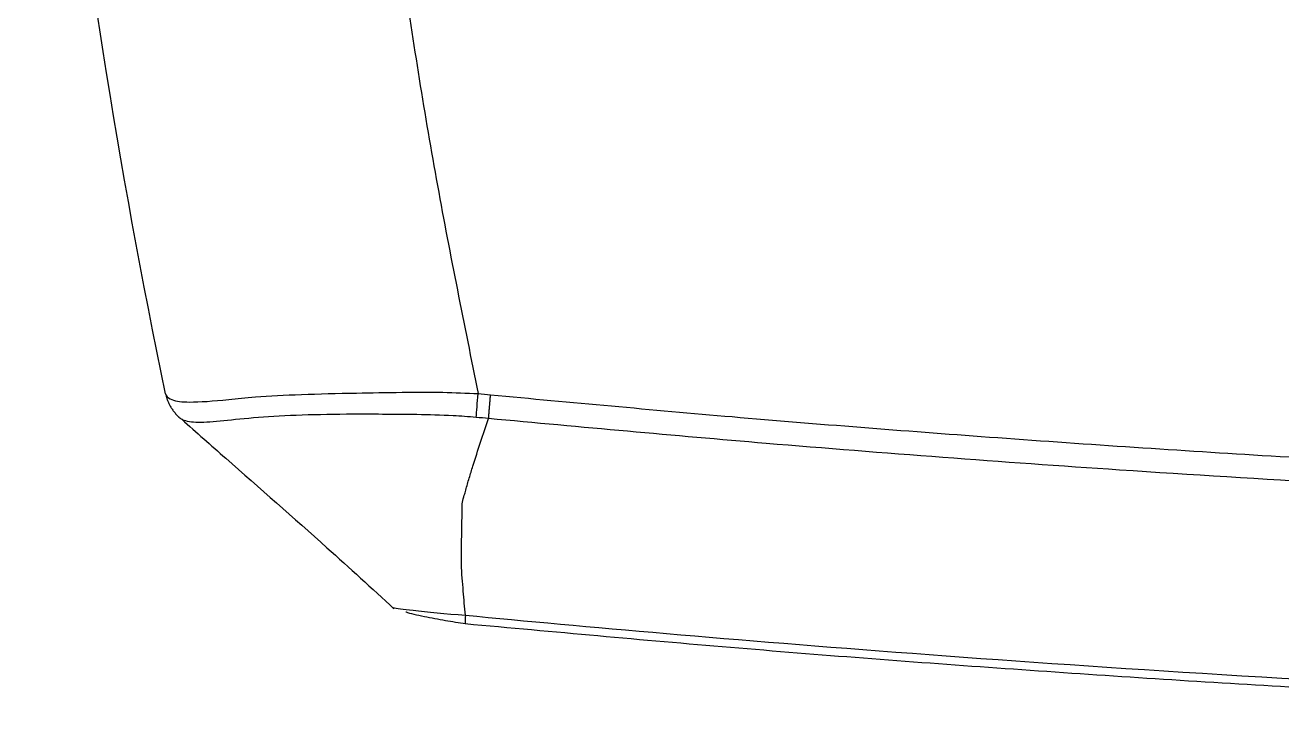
# Model space of a CAD drawing. Header units: millimetres. Extents: x -8699 to 14519, y -2727 to 7848.
# Drawn here: x -7612.9 to -7517.8, y 7336.2 to 7389.3 of the extents above; entities that cross this region are included whole.
import ezdxf

# ---------------------------------------------------------------- set-up
doc = ezdxf.new("R2010")
doc.units = ezdxf.units.MM
doc.layers.add('1', color=7, linetype='Continuous', true_color=0xffffff)

msp = doc.modelspace()

# ---------------------------------------------------------------- linework, layer by layer
at = {"layer": '1', "color": 8, "linetype": 'Continuous'}
for points, knots in [([(-7589.308, 7458.935), (-7589.294, 7456.885), (-7589.265, 7452.788), (-7589.065, 7444.598), (-7588.595, 7434.296), (-7587.709, 7422.04), (-7586.363, 7408.334), (-7584.439, 7393.394), (-7581.839, 7377.214), (-7579.694, 7366.623), (-7578.632, 7361.383)], [0, 0, 0, 0, 0.062535, 0.125028, 0.24997, 0.377174, 0.499966, 0.670227, 0.836844, 1, 1, 1, 1]), ([(-7577.695, 7361.293), (-7571.601, 7360.728), (-7559.029, 7359.562), (-7539.569, 7358.034), (-7518.938, 7356.642), (-7491.74, 7355.165), (-7457.681, 7353.88), (-7430.88, 7353.695), (-7417.146, 7353.601)], [0, 0, 0, 0, 0.114203, 0.235601, 0.364208, 0.500007, 0.74378, 1, 1, 1, 1]), ([(-7578.783, 7359.585), (-7579.366, 7359.629), (-7580.872, 7359.745), (-7583.067, 7359.793), (-7585.421, 7359.813), (-7588.252, 7359.828), (-7591.592, 7359.786), (-7595.005, 7359.621), (-7597.724, 7359.34), (-7599.728, 7359.135), (-7600.721, 7359.253), (-7601.061, 7359.435), (-7601.13, 7359.482)], [0, 0, 0, 0, 0.052885, 0.136577, 0.200503, 0.273656, 0.410313, 0.546463, 0.682635, 0.819236, 0.955826, 1, 1, 1, 1]), ([(-7417.146, 7351.804), (-7422.112, 7351.815), (-7433.204, 7351.841), (-7451.582, 7352.113), (-7473.434, 7352.684), (-7499.999, 7353.758), (-7528.194, 7355.39), (-7554.943, 7357.385), (-7570.845, 7358.849), (-7577.844, 7359.494)], [0, 0, 0, 0, 0.092563, 0.206751, 0.342563, 0.5, 0.702301, 0.868968, 1, 1, 1, 1])]:
    msp.add_open_spline(points, degree=3, knots=knots, dxfattribs=at)
at = {"layer": '1', "color": 7, "linetype": 'Continuous'}
for points, knots in [([(-7602.288, 7361.36), (-7605.868, 7378.56), (-7608.595, 7395.939), (-7611.337, 7422.156), (-7612.023, 7430.919), (-7612.673, 7443.589), (-7612.819, 7447.484), (-7612.918, 7451.381)], [0, 0, 0, 0, 0.580803, 0.580803, 0.871204, 0.871204, 1, 1, 1, 1]), ([(-7602.288, 7361.36), (-7602.275, 7361.313), (-7602.236, 7361.176), (-7601.899, 7360.936), (-7601.271, 7360.768), (-7600.09, 7360.719), (-7598.199, 7360.853), (-7595.248, 7361.191), (-7592.054, 7361.329), (-7588.236, 7361.428), (-7584.578, 7361.483), (-7581.469, 7361.509), (-7579.525, 7361.423), (-7578.632, 7361.383)], [0, 0, 0, 0, 0.042107, 0.124912, 0.187139, 0.25014, 0.415334, 0.499756, 0.622472, 0.749236, 0.845916, 0.929202, 1, 1, 1, 1]), ([(-7601.13, 7359.482), (-7601.169, 7359.508), (-7601.213, 7359.543), (-7601.249, 7359.577), (-7601.257, 7359.584)], [0, 0, 0, 0, 0.782464, 1, 1, 1, 1]), ([(-7601.066, 7359.443), (-7599.957, 7358.457), (-7596.292, 7355.196), (-7590.867, 7350.474), (-7586.682, 7346.651), (-7585.006, 7345.107)], [0, 0, 0, 0, 0.205442, 0.679741, 1, 1, 1, 1]), ([(-7579.599, 7344.61), (-7579.657, 7345.217), (-7579.748, 7346.156), (-7579.834, 7347.443), (-7579.916, 7348.257), (-7579.902, 7348.907), (-7579.896, 7349.527), (-7579.879, 7350.646), (-7579.867, 7351.739), (-7579.841, 7352.683), (-7579.855, 7353.182), (-7579.69, 7353.645), (-7579.53, 7354.253), (-7579.312, 7354.991), (-7578.763, 7356.802), (-7578.252, 7358.3), (-7577.844, 7359.494)], [0, 0, 0, 0, 0.119728, 0.185364, 0.254236, 0.280037, 0.31464, 0.377181, 0.502366, 0.531447, 0.56478, 0.600756, 0.627341, 0.689362, 0.752462, 1, 1, 1, 1]), ([(-7585.069, 7345.193), (-7584.86, 7345.142), (-7584.326, 7345.069), (-7582.519, 7344.868), (-7581.08, 7344.733), (-7579.6, 7344.609)], [0, 0, 0, 0, 0.430199, 0.430199, 1, 1, 1, 1]), ([(-7584.104, 7344.861), (-7584.101, 7344.86), (-7583.8, 7344.755), (-7582.754, 7344.529), (-7581.169, 7344.222), (-7580.099, 7344.058), (-7579.572, 7343.985)], [0, 0, 0, 0, 0.003635, 0.357987, 0.690578, 1, 1, 1, 1]), ([(-7579.6, 7344.609), (-7579.614, 7344.388), (-7579.622, 7344.214), (-7579.624, 7344.001), (-7579.62, 7343.95), (-7579.609, 7343.953), (-7579.608, 7343.954), (-7579.607, 7343.955)], [0, 0, 0, 0, 0.499431, 0.499431, 0.957296, 0.957296, 1, 1, 1, 1]), ([(-7579.599, 7344.61), (-7570.569, 7343.751), (-7559.299, 7342.747), (-7532.261, 7340.712), (-7516.547, 7339.684), (-7462.311, 7337.103), (-7435.182, 7336.888), (-7417.146, 7336.889)], [0, 0, 0, 0, 0.25, 0.25, 0.5, 0.5, 1, 1, 1, 1]), ([(-7417.146, 7336.239), (-7423.993, 7336.263), (-7437.667, 7336.31), (-7458.144, 7336.692), (-7478.554, 7337.299), (-7498.897, 7338.152), (-7519.173, 7339.24), (-7539.382, 7340.569), (-7559.524, 7342.115), (-7572.918, 7343.342), (-7579.607, 7343.955)], [0, 0, 0, 0, 0.126245, 0.252101, 0.377585, 0.502714, 0.627504, 0.751972, 0.876132, 1, 1, 1, 1])]:
    msp.add_open_spline(points, degree=3, knots=knots, dxfattribs=at)
for points, degree in [([(-7602.286, 7361.35), (-7602.068, 7360.324), (-7601.222, 7359.554)], 2), ([(-7578.783, 7359.585), (-7578.753, 7360.021), (-7578.697, 7360.696), (-7578.632, 7361.382)], 3), ([(-7577.844, 7359.494), (-7578.157, 7359.524), (-7578.47, 7359.554), (-7578.783, 7359.585)], 3), ([(-7579.6, 7344.609), (-7579.6, 7344.609), (-7579.6, 7344.61), (-7579.6, 7344.61)], 3)]:
    msp.add_open_spline(points, degree=degree, dxfattribs=at)
at = {"layer": '1', "color": 8, "linetype": 'Continuous'}
msp.add_open_spline([(-7578.631, 7361.383), (-7578.319, 7361.353), (-7578.007, 7361.323), (-7577.695, 7361.293)], degree=3, dxfattribs=at)
msp.add_rational_spline([(-7577.844, 7359.494), (-7577.796, 7360.193), (-7577.695, 7361.293)], [0.999987725205, 0.936523144323, 1], degree=2, dxfattribs=at)

doc.saveas('drawing.dxf')
